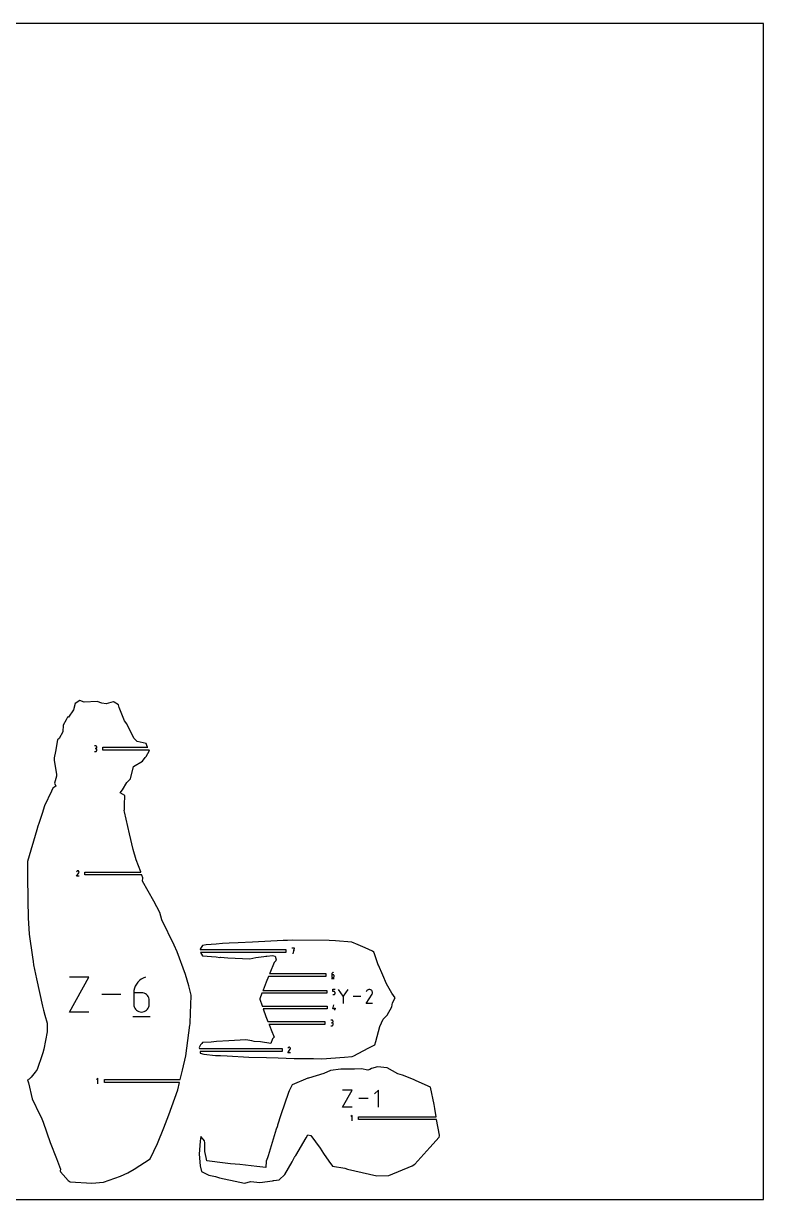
# Model space of a CAD drawing. Extents: x 0 to 560, y 0 to 480.
# Drawn here: x 258.1 to 560, y 0 to 480 of the extents above; entities that cross this region are included whole.
import ezdxf

# ---------------------------------------------------------------- set-up
doc = ezdxf.new("R2010")
doc.units = 0

msp = doc.modelspace()

# ---------------------------------------------------------------- linework, layer by layer
at = {"layer": 'annotation', "color": 1}
for p, q in [((287.513591, 185.12218), (287.016172, 185.12218)), ((287.016172, 182.884849), (287.513591, 182.884849)), ((287.513591, 184.127343), (287.264531, 184.127343)), ((287.264531, 184.127343), (287.513591, 184.127343)), ((287.603053, 185.11415), (287.513591, 185.12218)), ((287.513591, 184.127343), (287.603053, 184.135374)), ((287.603053, 184.119313), (287.513591, 184.127343)), ((287.513591, 184.127343), (287.513591, 184.127343)), ((287.513591, 182.884849), (287.603053, 182.892874)), ((287.513591, 182.884849), (287.513591, 182.884849)), ((287.687234, 185.091009), (287.603053, 185.11415)), ((287.603053, 184.135374), (287.687234, 184.158529)), ((287.687234, 184.096172), (287.603053, 184.119313)), ((287.603053, 182.892874), (287.687234, 182.916004)), ((287.764733, 185.05418), (287.687234, 185.091009)), ((287.687234, 184.158529), (287.764733, 184.195394)), ((287.764733, 184.059343), (287.687234, 184.096172)), ((287.687234, 182.916004), (287.764733, 182.952818)), ((287.83415, 185.005087), (287.764733, 185.05418)), ((287.764733, 184.195394), (287.83415, 184.244559)), ((287.83415, 184.010249), (287.764733, 184.059343)), ((287.764733, 182.952818), (287.83415, 183.001896)), ((287.894086, 184.945152), (287.83415, 185.005087)), ((287.83415, 184.244559), (287.894086, 184.304612)), ((287.894086, 183.950314), (287.83415, 184.010249)), ((287.83415, 183.001896), (287.894086, 183.06182)), ((287.94314, 184.875799), (287.894086, 184.945152)), ((287.894086, 184.304612), (287.94314, 184.37414)), ((287.94314, 183.880961), (287.894086, 183.950314)), ((287.894086, 183.06182), (287.94314, 183.131168)), ((287.979912, 184.798451), (287.94314, 184.875799)), ((287.94314, 184.37414), (287.979912, 184.451733)), ((287.979912, 183.803614), (287.94314, 183.880961)), ((287.94314, 183.131168), (287.979912, 183.208522)), ((288.003002, 184.714532), (287.979912, 184.798451)), ((287.979912, 184.451733), (288.003002, 184.535978)), ((288.003002, 183.719694), (287.979912, 183.803614)), ((287.979912, 183.208522), (288.003002, 183.292461)), ((288.01101, 184.625464), (288.003002, 184.714532)), ((288.003002, 184.535978), (288.01101, 184.625464)), ((288.01101, 183.630626), (288.003002, 183.719694)), ((288.003002, 183.292461), (288.01101, 183.381566)), ((288.01101, 184.625464), (288.01101, 184.625464)), ((288.01101, 183.381566), (288.01101, 183.630626)), ((288.01101, 183.630626), (288.01101, 183.630626)), ((279.706718, 131.912701), (280.625981, 133.392596)), ((280.701556, 131.912701), (279.706718, 131.912701)), ((279.773443, 133.903641), (279.708123, 133.778338)), ((279.82528, 133.977147), (279.773443, 133.903641)), ((279.887473, 134.038507), (279.82528, 133.977147)), ((279.95813, 134.08723), (279.887473, 134.038507)), ((280.03536, 134.122825), (279.95813, 134.08723)), ((280.117271, 134.144801), (280.03536, 134.122825)), ((280.201973, 134.152665), (280.117271, 134.144801)), ((280.287572, 134.145927), (280.201973, 134.152665)), ((280.372178, 134.124095), (280.287572, 134.145927)), ((280.4539, 134.086679), (280.372178, 134.124095)), ((280.526991, 134.034777), (280.4539, 134.086679)), ((280.4539, 134.086679), (280.4539, 134.086679)), ((280.588103, 133.972495), (280.526991, 134.034777)), ((280.636693, 133.901742), (280.588103, 133.972495)), ((280.625981, 133.392596), (280.62708, 133.393956)), ((280.625981, 133.392596), (280.625981, 133.392596)), ((280.62708, 133.393956), (280.628133, 133.395327)), ((280.628133, 133.395327), (280.629149, 133.396722)), ((280.629149, 133.396722), (280.630134, 133.398151)), ((280.630134, 133.398151), (280.631094, 133.399627)), ((280.631094, 133.399627), (280.632037, 133.40116)), ((280.632037, 133.40116), (280.632969, 133.402762)), ((280.632969, 133.402762), (280.633898, 133.404446)), ((280.633898, 133.404446), (280.63483, 133.406222)), ((280.63483, 133.406222), (280.672787, 133.487717)), ((280.63483, 133.406222), (280.63483, 133.406222)), ((280.672217, 133.824426), (280.636693, 133.901742)), ((280.694132, 133.742457), (280.672217, 133.824426)), ((280.672787, 133.487717), (280.69496, 133.572194)), ((280.701894, 133.657744), (280.694132, 133.742457)), ((280.69496, 133.572194), (280.701894, 133.657744)), ((368.579442, 102.564038), (367.58334, 102.564038)), ((368.081461, 100.324038), (368.579442, 102.564038)), ((368.579442, 101.566532), (368.081461, 101.566532)), ((383.823121, 91.902377), (383.812107, 91.75097)), ((383.812107, 91.75097), (383.812107, 91.006458)), ((384.309526, 91.75097), (383.812107, 91.75097)), ((383.855269, 92.047848), (383.823121, 91.902377)), ((383.907208, 92.185582), (383.855269, 92.047848)), ((383.977596, 92.313773), (383.907208, 92.185582)), ((384.065091, 92.430619), (383.977596, 92.313773)), ((384.168349, 92.534316), (384.065091, 92.430619)), ((384.28603, 92.623061), (384.168349, 92.534316)), ((384.416791, 92.695049), (384.28603, 92.623061)), ((384.398988, 91.742987), (384.309526, 91.75097)), ((384.483168, 91.719961), (384.398988, 91.742987)), ((384.559289, 92.748477), (384.416791, 92.695049)), ((384.560668, 91.683283), (384.483168, 91.719961)), ((384.559289, 92.748477), (384.559289, 92.748477)), ((384.630085, 91.63434), (384.560668, 91.683283)), ((384.690021, 91.57452), (384.630085, 91.63434)), ((384.739075, 91.505214), (384.690021, 91.57452)), ((384.775847, 91.427808), (384.739075, 91.505214)), ((384.798937, 91.343692), (384.775847, 91.427808)), ((384.806945, 91.254254), (384.798937, 91.343692)), ((384.806945, 91.006458), (384.806945, 91.254254)), ((384.806945, 91.254254), (384.806945, 91.254254)), ((276.791908, 76.517785), (284.667447, 90.701583)), ((284.667447, 90.701583), (276.791908, 90.701583)), ((303.662939, 87.1373), (303.334058, 86.265165)), ((304.108639, 87.949016), (303.662939, 87.1373)), ((304.662659, 88.688892), (304.108639, 87.949016)), ((305.3165, 89.345507), (304.662659, 88.688892)), ((306.061661, 89.907441), (305.3165, 89.345507)), ((306.889644, 90.363273), (306.061661, 89.907441)), ((307.791949, 90.701583), (306.889644, 90.363273)), ((307.791949, 90.701583), (307.791949, 90.701583)), ((383.749807, 90.228477), (384.869807, 90.228477)), ((383.812107, 91.006458), (383.812107, 91.006458)), ((383.812107, 91.006458), (383.820138, 90.916976)), ((383.820138, 90.916976), (383.843286, 90.832744)), ((383.843286, 90.832744), (383.880133, 90.75517)), ((383.880133, 90.75517), (383.929262, 90.685664)), ((383.929262, 90.685664), (383.989256, 90.625635)), ((383.989256, 90.625635), (384.058696, 90.576492)), ((384.058696, 90.576492), (384.136167, 90.539646)), ((384.136167, 90.539646), (384.220249, 90.516504)), ((384.220249, 90.516504), (384.309526, 90.508477)), ((384.309526, 90.508477), (384.398988, 90.516504)), ((384.309526, 90.508477), (384.309526, 90.508477)), ((384.398988, 90.516504), (384.483168, 90.539646)), ((384.483168, 90.539646), (384.560668, 90.576492)), ((384.560668, 90.576492), (384.630085, 90.625635)), ((384.630085, 90.625635), (384.690021, 90.685664)), ((384.690021, 90.685664), (384.739075, 90.75517)), ((384.739075, 90.75517), (384.775847, 90.832744)), ((384.775847, 90.832744), (384.798937, 90.916976)), ((384.798937, 90.916976), (384.806945, 91.006458)), ((297.743164, 83.609684), (289.987706, 83.609684)), ((303.130497, 85.344031), (303.060755, 84.385319)), ((303.060755, 84.385319), (303.060755, 79.671025)), ((306.210437, 84.385319), (303.060755, 84.385319)), ((303.334058, 86.265165), (303.130497, 85.344031)), ((306.776915, 84.334765), (306.210437, 84.385319)), ((307.309951, 84.188967), (306.776915, 84.334765)), ((307.800679, 83.956717), (307.309951, 84.188967)), ((308.240235, 83.646806), (307.800679, 83.956717)), ((308.619751, 83.268027), (308.240235, 83.646806)), ((308.930364, 82.829173), (308.619751, 83.268027)), ((309.163206, 82.339037), (308.930364, 82.829173)), ((309.309413, 81.806409), (309.163206, 82.339037)), ((309.360119, 81.240084), (309.309413, 81.806409)), ((384.215678, 84.869504), (384.215678, 85.86701)), ((384.215678, 85.86701), (385.210516, 85.86701)), ((384.713097, 84.869504), (384.215678, 84.869504)), ((384.215678, 83.62701), (384.713097, 83.62701)), ((384.802411, 84.86152), (384.713097, 84.869504)), ((384.713097, 83.62701), (384.802374, 83.635038)), ((384.713097, 83.62701), (384.713097, 83.62701)), ((384.802374, 83.635038), (384.886456, 83.658179)), ((384.886513, 84.838495), (384.802411, 84.86152)), ((384.886456, 83.658179), (384.963926, 83.695026)), ((384.963989, 84.801816), (384.886513, 84.838495)), ((384.963926, 83.695026), (385.033367, 83.744169)), ((385.033425, 84.752873), (384.963989, 84.801816)), ((385.033367, 83.744169), (385.09336, 83.804198)), ((385.093407, 84.693054), (385.033425, 84.752873)), ((385.09336, 83.804198), (385.14249, 83.873704)), ((385.142521, 84.623747), (385.093407, 84.693054)), ((385.14249, 83.873704), (385.179337, 83.951278)), ((385.179353, 84.546341), (385.142521, 84.623747)), ((385.179337, 83.951278), (385.202485, 84.03551)), ((385.202489, 84.462225), (385.179353, 84.546341)), ((385.202485, 84.03551), (385.210516, 84.124991)), ((385.210516, 84.372787), (385.202489, 84.462225)), ((385.210516, 84.124991), (385.210516, 84.372787)), ((385.210516, 84.372787), (385.210516, 84.372787)), ((388.488608, 82.931466), (386.564917, 85.713385)), ((390.411937, 85.713385), (388.488608, 82.931466)), ((388.488608, 83.155336), (388.488608, 79.94593)), ((395.728669, 82.829657), (392.57532, 82.829657)), ((397.891222, 79.946064), (400.257951, 83.756194)), ((398.063012, 85.071927), (397.894838, 84.749323)), ((398.196471, 85.261175), (398.063012, 85.071927)), ((398.356593, 85.419152), (398.196471, 85.261175)), ((398.538506, 85.544595), (398.356593, 85.419152)), ((398.737342, 85.636238), (398.538506, 85.544595)), ((398.948231, 85.692816), (398.737342, 85.636238)), ((399.166302, 85.713064), (398.948231, 85.692816)), ((399.386685, 85.695716), (399.166302, 85.713064)), ((399.604512, 85.639509), (399.386685, 85.695716)), ((399.814912, 85.543175), (399.604512, 85.639509)), ((400.003093, 85.409549), (399.814912, 85.543175)), ((399.814912, 85.543175), (399.814912, 85.543175)), ((400.160432, 85.249199), (400.003093, 85.409549)), ((400.285531, 85.067038), (400.160432, 85.249199)), ((400.257951, 83.756194), (400.26078, 83.759695)), ((400.257951, 83.756194), (400.257951, 83.756194)), ((400.26078, 83.759695), (400.263493, 83.763226)), ((400.263493, 83.763226), (400.266108, 83.766816)), ((400.266108, 83.766816), (400.268643, 83.770495)), ((400.268643, 83.770495), (400.271115, 83.774294)), ((400.271115, 83.774294), (400.273543, 83.778242)), ((400.273543, 83.778242), (400.275943, 83.782368)), ((400.275943, 83.782368), (400.278335, 83.786702)), ((400.278335, 83.786702), (400.280736, 83.791275)), ((400.280736, 83.791275), (400.378457, 84.001092)), ((400.280736, 83.791275), (400.280736, 83.791275)), ((400.376991, 84.867982), (400.285531, 85.067038)), ((400.433412, 84.656945), (400.376991, 84.867982)), ((400.378457, 84.001092), (400.435545, 84.218585)), ((400.453397, 84.438841), (400.433412, 84.656945)), ((400.435545, 84.218585), (400.453397, 84.438841)), ((303.060755, 79.671025), (303.060755, 79.671025)), ((303.060755, 79.671025), (303.111607, 79.104425)), ((303.111607, 79.104425), (303.25818, 78.571062)), ((303.25818, 78.571062), (303.491498, 78.07986)), ((303.491498, 78.07986), (303.802586, 77.639743)), ((303.802586, 77.639743), (304.182469, 77.259636)), ((304.182469, 77.259636), (304.622171, 76.948462)), ((304.622171, 76.948462), (305.112716, 76.715146)), ((307.309951, 76.715146), (307.800679, 76.948462)), ((307.800679, 76.948462), (308.240235, 77.259636)), ((308.240235, 77.259636), (308.619751, 77.639743)), ((308.619751, 77.639743), (308.930364, 78.07986)), ((308.930364, 78.07986), (309.163206, 78.571062)), ((309.163206, 78.571062), (309.309413, 79.104425)), ((309.309413, 79.104425), (309.360119, 79.671025)), ((309.360119, 79.671025), (309.360119, 81.240084)), ((309.360119, 81.240084), (309.360119, 81.240084)), ((384.206107, 77.761085), (384.702823, 79.503105)), ((385.449864, 77.761085), (384.206107, 77.761085)), ((385.077046, 77.263105), (385.077046, 78.257942)), ((400.452526, 79.946064), (397.891222, 79.946064)), ((284.667447, 76.517785), (276.791908, 76.517785)), ((302.666266, 74.74481), (309.758165, 74.74481)), ((305.112716, 76.715146), (305.64513, 76.568612)), ((305.64513, 76.568612), (306.210437, 76.517785)), ((306.210437, 76.517785), (306.776915, 76.568612)), ((306.210437, 76.517785), (306.210437, 76.517785)), ((306.776915, 76.568612), (307.309951, 76.715146)), ((383.910372, 73.16583), (383.412953, 73.16583)), ((383.910372, 72.170993), (383.661311, 72.170993)), ((383.661311, 72.170993), (383.910372, 72.170993)), ((383.999834, 73.1578), (383.910372, 73.16583)), ((383.910372, 72.170993), (383.999834, 72.179025)), ((383.999834, 72.162963), (383.910372, 72.170993)), ((383.910372, 72.170993), (383.910372, 72.170993)), ((384.084014, 73.134659), (383.999834, 73.1578)), ((383.999834, 72.179025), (384.084014, 72.202179)), ((384.084014, 72.139822), (383.999834, 72.162963)), ((384.161513, 73.09783), (384.084014, 73.134659)), ((384.084014, 72.202179), (384.161513, 72.239045)), ((384.161513, 72.102993), (384.084014, 72.139822)), ((384.230931, 73.048737), (384.161513, 73.09783)), ((384.161513, 72.239045), (384.230931, 72.288209)), ((384.230931, 72.053899), (384.161513, 72.102993)), ((384.290867, 72.988802), (384.230931, 73.048737)), ((384.230931, 72.288209), (384.290867, 72.348262)), ((384.290867, 71.993964), (384.230931, 72.053899)), ((384.339921, 72.919449), (384.290867, 72.988802)), ((384.290867, 72.348262), (384.339921, 72.41779)), ((384.376693, 72.842101), (384.339921, 72.919449)), ((384.339921, 72.41779), (384.376693, 72.495383)), ((384.399783, 72.758182), (384.376693, 72.842101)), ((384.376693, 72.495383), (384.399783, 72.579628)), ((384.407791, 72.669114), (384.399783, 72.758182)), ((384.399783, 72.579628), (384.407791, 72.669114)), ((384.407791, 72.669114), (384.407791, 72.669114)), ((383.412953, 70.928499), (383.910372, 70.928499)), ((383.910372, 70.928499), (383.999834, 70.936525)), ((383.910372, 70.928499), (383.910372, 70.928499)), ((383.999834, 70.936525), (384.084014, 70.959654)), ((384.084014, 70.959654), (384.161513, 70.996468)), ((384.161513, 70.996468), (384.230931, 71.045546)), ((384.230931, 71.045546), (384.290867, 71.10547)), ((384.339921, 71.924612), (384.290867, 71.993964)), ((384.290867, 71.10547), (384.339921, 71.174818)), ((384.376693, 71.847264), (384.339921, 71.924612)), ((384.339921, 71.174818), (384.376693, 71.252172)), ((384.399783, 71.763344), (384.376693, 71.847264)), ((384.376693, 71.252172), (384.399783, 71.336111)), ((384.407791, 71.674276), (384.399783, 71.763344)), ((384.399783, 71.336111), (384.407791, 71.425216)), ((384.407791, 71.425216), (384.407791, 71.674276)), ((384.407791, 71.674276), (384.407791, 71.674276)), ((365.965851, 59.8763), (366.885114, 61.356195)), ((366.960689, 59.8763), (365.965851, 59.8763)), ((366.032576, 61.867239), (365.967256, 61.741936)), ((366.084414, 61.940745), (366.032576, 61.867239)), ((366.146606, 62.002105), (366.084414, 61.940745)), ((366.217264, 62.050829), (366.146606, 62.002105)), ((366.294493, 62.086424), (366.217264, 62.050829)), ((366.376405, 62.108399), (366.294493, 62.086424)), ((366.461106, 62.116263), (366.376405, 62.108399)), ((366.546705, 62.109526), (366.461106, 62.116263)), ((366.631311, 62.087694), (366.546705, 62.109526)), ((366.713033, 62.050277), (366.631311, 62.087694)), ((366.786124, 61.998375), (366.713033, 62.050277)), ((366.713033, 62.050277), (366.713033, 62.050277)), ((366.847236, 61.936093), (366.786124, 61.998375)), ((366.895826, 61.86534), (366.847236, 61.936093)), ((366.885114, 61.356195), (366.886213, 61.357554)), ((366.885114, 61.356195), (366.885114, 61.356195)), ((366.886213, 61.357554), (366.887267, 61.358926)), ((366.887267, 61.358926), (366.888282, 61.36032)), ((366.888282, 61.36032), (366.889267, 61.36175)), ((366.889267, 61.36175), (366.890227, 61.363225)), ((366.890227, 61.363225), (366.89117, 61.364758)), ((366.89117, 61.364758), (366.892102, 61.366361)), ((366.892102, 61.366361), (366.893031, 61.368044)), ((366.893031, 61.368044), (366.893964, 61.369821)), ((366.893964, 61.369821), (366.93192, 61.451316)), ((366.893964, 61.369821), (366.893964, 61.369821)), ((366.93135, 61.788025), (366.895826, 61.86534)), ((366.953265, 61.706056), (366.93135, 61.788025)), ((366.93192, 61.451316), (366.954093, 61.535792)), ((366.961027, 61.621342), (366.953265, 61.706056)), ((366.954093, 61.535792), (366.961027, 61.621342)), ((288.36881, 49.486909), (287.870829, 48.988788)), ((288.36881, 47.246909), (288.36881, 49.486909)), ((388.259075, 37.620903), (392.180537, 44.683433)), ((392.180537, 44.683433), (388.259075, 44.683433)), ((402.909417, 44.683433), (401.339327, 43.112899)), ((402.909417, 37.620903), (402.909417, 44.683433)), ((398.691321, 41.152168), (394.82965, 41.152168)), ((392.180537, 37.620903), (388.259075, 37.620903)), ((392.100169, 34.321859), (391.602188, 33.823737)), ((392.100169, 32.081859), (392.100169, 34.321859))]:
    msp.add_line(p, q, dxfattribs=at)
at = {"layer": 'boundary', "color": 5}
for p, q in [((279.122697, 202.437566), (278.435891, 199.877638)), ((280.970733, 203.645006), (279.122697, 202.437566)), ((282.833818, 202.947161), (280.970733, 203.645006)), ((288.108281, 203.207604), (282.833818, 202.947161)), ((290.073141, 202.606904), (288.108281, 203.207604)), ((291.743924, 202.297075), (290.073141, 202.606904)), ((294.592514, 203.153589), (291.743924, 202.297075)), ((294.805447, 203.116226), (294.592514, 203.153589)), ((295.089815, 202.963221), (294.805447, 203.116226)), ((296.861309, 201.877839), (295.089815, 202.963221)), ((297.10038, 200.847677), (296.861309, 201.877839)), ((275.96421, 196.899182), (275.416806, 195.783752)), ((276.373852, 196.859565), (275.96421, 196.899182)), ((278.435891, 199.877638), (276.373852, 196.859565)), ((299.237564, 195.380266), (297.10038, 200.847677)), ((274.285015, 193.538022), (274.105805, 190.923964)), ((275.416806, 195.783752), (274.285015, 193.538022)), ((300.264574, 194.152409), (299.237564, 195.380266)), ((303.110979, 188.342804), (300.264574, 194.152409)), ((271.912122, 187.585408), (271.120123, 182.818389)), ((272.620141, 188.15321), (271.912122, 187.585408)), ((274.105805, 190.923964), (272.620141, 188.15321)), ((304.476699, 186.985582), (303.110979, 188.342804)), ((271.120123, 182.818389), (270.600832, 180.217964)), ((290.440872, 183.431779), (290.440872, 184.577779)), ((290.440872, 184.577779), (308.725709, 184.577779)), ((309.326007, 183.431779), (290.440872, 183.431779)), ((308.122401, 186.144412), (304.476699, 186.985582)), ((308.043899, 180.783922), (309.431613, 183.230171)), ((308.327758, 185.337488), (308.122401, 186.144412)), ((308.689041, 184.647779), (308.327758, 185.337488)), ((308.725709, 184.577779), (308.689041, 184.647779)), ((309.362674, 183.361779), (309.326007, 183.431779)), ((309.431613, 183.230171), (309.362674, 183.361779)), ((270.600832, 180.217964), (270.552033, 179.163049)), ((270.552033, 179.163049), (271.469294, 173.647654)), ((302.948695, 176.755167), (306.599891, 178.96346)), ((306.599891, 178.96346), (307.716766, 180.369797)), ((307.716766, 180.369797), (308.043899, 180.783922)), ((271.552897, 172.805589), (270.669593, 169.972741)), ((271.469294, 173.647654), (271.552897, 172.805589)), ((301.669592, 171.751124), (302.948695, 176.755167)), ((271.200779, 168.72058), (270.083658, 167.821943)), ((270.669593, 169.972741), (271.200779, 168.72058)), ((298.499417, 167.196211), (300.205379, 170.209687)), ((300.205379, 170.209687), (301.669592, 171.751124)), ((269.537279, 166.669705), (266.672975, 160.611309)), ((270.083658, 167.821943), (269.537279, 166.669705)), ((297.44131, 165.984835), (298.499417, 167.196211)), ((299.390882, 164.906271), (297.44131, 165.984835)), ((299.294749, 161.081609), (299.390882, 164.906271)), ((266.672975, 160.611309), (265.601548, 157.593566)), ((299.122705, 158.787144), (299.203982, 159.131782)), ((299.25176, 158.17931), (299.122705, 158.787144)), ((299.203982, 159.131782), (299.294749, 161.081609)), ((265.601548, 157.593566), (264.320695, 153.411525)), ((301.249197, 149.235151), (299.25176, 158.17931)), ((263.488393, 150.879575), (259.676578, 137.995209)), ((263.883738, 152.401243), (263.488393, 150.879575)), ((264.320695, 153.411525), (263.883738, 152.401243)), ((302.816824, 142.814804), (301.249197, 149.235151)), ((304.061695, 138.656267), (302.816824, 142.814804)), ((259.676578, 137.995209), (259.701163, 132.150432)), ((305.879233, 133.67572), (304.061695, 138.656267)), ((259.701163, 132.150432), (259.864096, 122.190621)), ((283.131418, 132.45972), (283.131418, 133.60572)), ((283.131418, 133.60572), (305.904778, 133.60572)), ((306.313794, 132.45972), (283.131418, 132.45972)), ((305.904778, 133.60572), (305.879233, 133.67572)), ((306.338517, 132.38972), (306.313794, 132.45972)), ((306.703632, 131.355963), (306.338517, 132.38972)), ((306.6649, 129.971935), (306.703632, 131.355963)), ((311.220214, 121.813672), (306.6649, 129.971935)), ((259.864096, 122.190621), (259.990144, 114.982594)), ((313.613906, 117.177427), (311.220214, 121.813672)), ((314.478741, 114.137009), (313.613906, 117.177427)), ((259.990144, 114.982594), (260.351052, 108.245933)), ((319.52465, 103.789076), (314.478741, 114.137009)), ((260.351052, 108.245933), (261.692652, 98.891125)), ((363.968993, 105.737072), (351.4546, 104.994849)), ((365.088333, 105.73427), (363.968993, 105.737072)), ((365.819435, 105.735393), (365.088333, 105.73427)), ((367.751413, 105.801738), (365.819435, 105.735393)), ((382.759547, 105.683399), (367.751413, 105.801738)), ((385.301357, 105.590127), (382.759547, 105.683399)), ((320.703564, 101.118772), (319.52465, 103.789076)), ((324.133652, 91.894364), (320.703564, 101.118772)), ((330.111921, 102.087038), (330.090386, 102.017038)), ((330.090386, 102.017038), (365.154742, 102.017038)), ((330.118701, 102.109077), (330.111921, 102.087038)), ((330.277467, 102.395005), (330.118701, 102.109077)), ((365.154742, 100.871038), (330.267981, 100.871038)), ((330.267981, 100.871038), (330.271048, 100.847239)), ((330.271048, 100.847239), (331.022477, 99.471056)), ((331.107033, 103.629641), (330.277467, 102.395005)), ((332.596162, 103.915356), (331.107033, 103.629641)), ((336.71626, 104.24594), (332.596162, 103.915356)), ((339.226825, 104.476531), (336.71626, 104.24594)), ((342.00479, 104.597479), (339.226825, 104.476531)), ((345.611657, 104.747293), (342.00479, 104.597479)), ((351.4546, 104.994849), (345.611657, 104.747293)), ((365.154742, 102.017038), (365.154742, 100.871038)), ((392.035314, 105.001443), (385.301357, 105.590127)), ((394.599459, 103.956804), (392.035314, 105.001443)), ((397.519446, 102.697379), (394.599459, 103.956804)), ((400.492349, 101.319635), (397.519446, 102.697379)), ((401.05897, 100.971284), (400.492349, 101.319635)), ((401.310835, 100.261864), (401.05897, 100.971284)), ((261.692652, 98.891125), (261.95711, 97.097286)), ((261.95711, 97.097286), (262.183758, 95.736034)), ((331.022477, 99.471056), (336.62881, 98.991636)), ((336.62881, 98.991636), (338.125175, 98.833957)), ((338.125175, 98.833957), (338.502, 98.855593)), ((338.502, 98.855593), (341.409116, 98.690798)), ((341.409116, 98.690798), (350.409885, 98.290292)), ((350.409885, 98.290292), (352.892452, 98.789133)), ((352.892452, 98.789133), (356.138679, 99.220196)), ((356.138679, 99.220196), (356.868424, 99.305977)), ((356.868424, 99.305977), (357.392504, 99.378393)), ((357.392504, 99.378393), (359.601984, 99.640107)), ((360.285782, 96.715139), (358.526207, 92.440162)), ((359.601984, 99.640107), (360.781011, 99.279537)), ((360.972935, 97.379333), (360.285782, 96.715139)), ((360.781011, 99.279537), (361.095881, 97.835584)), ((361.095881, 97.835584), (360.972935, 97.379333)), ((402.768856, 95.821345), (401.310835, 100.261864)), ((262.183758, 95.736034), (263.409171, 90.112321)), ((325.517869, 87.188099), (324.133652, 91.894364)), ((358.459005, 92.271477), (358.431118, 92.201477)), ((358.431118, 92.201477), (381.382807, 92.201477)), ((358.526207, 92.440162), (358.459005, 92.271477)), ((381.382807, 92.201477), (381.382807, 91.055477)), ((402.810954, 95.663654), (402.768856, 95.821345)), ((402.818117, 95.647331), (402.810954, 95.663654)), ((402.855575, 95.58558), (402.818117, 95.647331)), ((404.653366, 91.54633), (402.855575, 95.58558)), ((406.14403, 87.954877), (404.653366, 91.54633)), ((263.409171, 90.112321), (265.752898, 78.927777)), ((326.447244, 83.433946), (325.517869, 87.188099)), ((357.013663, 88.64351), (355.787451, 85.39001)), ((357.974564, 91.055477), (357.013663, 88.64351)), ((381.382807, 91.055477), (357.974564, 91.055477)), ((408.294269, 84.155116), (406.14403, 87.954877)), ((326.242892, 76.064016), (326.510243, 83.099602)), ((326.510243, 83.099602), (326.447244, 83.433946)), ((354.464502, 81.833612), (354.451555, 81.804024)), ((354.451555, 81.804024), (354.473345, 81.697325)), ((354.485746, 81.936207), (354.464502, 81.833612)), ((354.473345, 81.697325), (355.419503, 79.026105)), ((355.329152, 84.17401), (354.485746, 81.936207)), ((381.786378, 84.17401), (355.329152, 84.17401)), ((355.787451, 85.39001), (355.761069, 85.32001)), ((355.761069, 85.32001), (381.786378, 85.320011)), ((381.786378, 85.320011), (381.786378, 84.17401)), ((409.775762, 82.332898), (408.294269, 84.155116)), ((408.609456, 80.209605), (409.775762, 82.332898)), ((265.752898, 78.927777), (266.242136, 77.265794)), ((266.242136, 77.265794), (266.820093, 75.233468)), ((355.419503, 79.026105), (355.444297, 78.956105)), ((355.444297, 78.956105), (381.901267, 78.956105)), ((381.901267, 77.810105), (355.850215, 77.810105)), ((355.850215, 77.810105), (356.933757, 74.751017)), ((381.901267, 78.956105), (381.901267, 77.810105)), ((406.380679, 75.171065), (408.362239, 78.618519)), ((408.362239, 78.618519), (408.609456, 80.209605)), ((266.820093, 75.233468), (267.68504, 72.004518)), ((267.68504, 72.004518), (267.648209, 68.497271)), ((326.016586, 71.948175), (326.242892, 76.064016)), ((356.933757, 74.751017), (357.736727, 72.691429)), ((357.736727, 72.691429), (357.764017, 72.621429)), ((357.764017, 72.621429), (380.983653, 72.621429)), ((380.983653, 72.621429), (380.983653, 71.475429)), ((403.385451, 70.565744), (404.812923, 73.554693)), ((404.812923, 73.554693), (406.380679, 75.171065)), ((267.648209, 68.497271), (266.303353, 61.345633)), ((324.356218, 58.672367), (325.977823, 71.112236)), ((325.977823, 71.112236), (326.006488, 71.693827)), ((326.006488, 71.693827), (326.016586, 71.948175)), ((380.983653, 71.475429), (358.210807, 71.475429)), ((358.210807, 71.475429), (358.238098, 71.405429)), ((358.238098, 71.405429), (359.056122, 69.307226)), ((359.056122, 69.307226), (360.296979, 66.231271)), ((401.844154, 64.442198), (403.385451, 70.565744)), ((330.239187, 63.132625), (329.685243, 62.037477)), ((330.781855, 63.604164), (330.239187, 63.132625)), ((331.120891, 64.012792), (330.781855, 63.604164)), ((334.66355, 64.218281), (331.120891, 64.012792)), ((336.755706, 64.421083), (334.66355, 64.218281)), ((341.855427, 64.804375), (336.755706, 64.421083)), ((348.708475, 65.149579), (341.855427, 64.804375)), ((351.23613, 64.777816), (348.708475, 65.149579)), ((352.126091, 64.468997), (351.23613, 64.777816)), ((354.824283, 64.336979), (352.126091, 64.468997)), ((358.933434, 63.700292), (354.824283, 64.336979)), ((359.655303, 65.533581), (358.933434, 63.700292)), ((360.296979, 66.231271), (359.655303, 65.533581)), ((398.655551, 61.764083), (401.368184, 63.123333)), ((401.368184, 63.123333), (401.844154, 64.442198)), ((265.630012, 59.054007), (263.617822, 53.022408)), ((265.929962, 59.889832), (265.630012, 59.054007)), ((266.303353, 61.345633), (265.929962, 59.889832)), ((322.978064, 52.725171), (324.356218, 58.672367)), ((329.685243, 62.037477), (329.848823, 61.639318)), ((329.848823, 61.639318), (329.877582, 61.569318)), ((329.877582, 61.569318), (363.536551, 61.569318)), ((330.152709, 60.353318), (330.091163, 59.690783)), ((330.091163, 59.690783), (331.628349, 59.282821)), ((330.159211, 60.423318), (330.152709, 60.353318)), ((363.536551, 60.423318), (330.159211, 60.423318)), ((331.628349, 59.282821), (336.382574, 58.790138)), ((336.382574, 58.790138), (337.672837, 58.811927)), ((337.672837, 58.811927), (338.436019, 58.778908)), ((338.436019, 58.778908), (341.111378, 58.574716)), ((341.111378, 58.574716), (349.97766, 58.133072)), ((349.97766, 58.133072), (357.160027, 57.922678)), ((357.160027, 57.922678), (362.030341, 57.791111)), ((362.030341, 57.791111), (368.537403, 57.561127)), ((363.536551, 61.569318), (363.536551, 60.423318)), ((379.722452, 57.354498), (389.069118, 58.03509)), ((389.069118, 58.03509), (392.127719, 58.398767)), ((392.127719, 58.398767), (392.831496, 58.648311)), ((392.831496, 58.648311), (398.655551, 61.764083)), ((263.617822, 53.022408), (262.832757, 51.978071)), ((368.537403, 57.561127), (376.36385, 57.574081)), ((376.36385, 57.574081), (379.722452, 57.354498)), ((387.507078, 53.229119), (383.344911, 52.674524)), ((393.059512, 53.153038), (387.507078, 53.229119)), ((395.93481, 53.273432), (393.059512, 53.153038)), ((398.563847, 52.770917), (395.93481, 53.273432)), ((399.377133, 53.099456), (398.563847, 52.770917)), ((400.021816, 53.519298), (399.377133, 53.099456)), ((402.443443, 54.179498), (400.021816, 53.519298)), ((406.488085, 53.680123), (402.443443, 54.179498)), ((410.765556, 51.275215), (406.488085, 53.680123)), ((260.401364, 49.155464), (259.645341, 48.803134)), ((259.645341, 48.803134), (260.114046, 47.602698)), ((261.228155, 49.978798), (260.401364, 49.155464)), ((262.832757, 51.978071), (261.228155, 49.978798)), ((291.04703, 47.793909), (291.04703, 48.939909)), ((291.04703, 48.939909), (322.024397, 48.939909)), ((322.024397, 48.939909), (322.978064, 52.725171)), ((374.120726, 49.476774), (367.741988, 46.817018)), ((374.330608, 49.549077), (374.120726, 49.476774)), ((380.591107, 51.474135), (374.330608, 49.549077)), ((383.344911, 52.674524), (380.591107, 51.474135)), ((412.732841, 50.80308), (410.765556, 51.275215)), ((417.244495, 48.940483), (412.732841, 50.80308)), ((418.322055, 48.488821), (417.244495, 48.940483)), ((424.080438, 45.903099), (418.322055, 48.488821)), ((260.114046, 47.602698), (261.527354, 41.040586)), ((321.735672, 47.79391), (291.04703, 47.793909)), ((317.370438, 34.493402), (320.979016, 44.790619)), ((320.979016, 44.790619), (321.718036, 47.72391)), ((321.718036, 47.72391), (321.735672, 47.79391)), ((366.135353, 43.653739), (363.114524, 34.563079)), ((366.491224, 44.398204), (366.135353, 43.653739)), ((367.741988, 46.817018), (366.491224, 44.398204)), ((425.616119, 38.750165), (424.080438, 45.903099)), ((261.527354, 41.040586), (264.744743, 34.487429)), ((425.851453, 37.087104), (425.616119, 38.750165)), ((264.744743, 34.487429), (265.228131, 33.651079)), ((265.228131, 33.651079), (266.113389, 31.534238)), ((315.36911, 29.305949), (317.370438, 34.493402)), ((363.114524, 34.563079), (361.759655, 30.395627)), ((394.778389, 32.628859), (394.778389, 33.774859)), ((394.778389, 33.774859), (426.430465, 33.774859)), ((426.430465, 33.774859), (425.851453, 37.087104)), ((266.113389, 31.534238), (268.873378, 23.212449)), ((312.698149, 22.894295), (315.36911, 29.305949)), ((361.557641, 29.712408), (361.211609, 28.762741)), ((361.677116, 30.1271), (361.557641, 29.712408)), ((361.759655, 30.395627), (361.677116, 30.1271)), ((426.630797, 32.628858), (394.778389, 32.628859)), ((427.754282, 26.201951), (426.630797, 32.628858)), ((330.362085, 25.681649), (330.171213, 23.815698)), ((331.401773, 24.621857), (330.362085, 25.681649)), ((331.932476, 23.939744), (331.401773, 24.621857)), ((361.211609, 28.762741), (357.842083, 17.806406)), ((369.148283, 17.958906), (373.395633, 25.220398)), ((373.395633, 25.220398), (374.12185, 26.367552)), ((374.12185, 26.367552), (375.344798, 26.138258)), ((375.344798, 26.138258), (379.112656, 20.947665)), ((423.904488, 21.266981), (427.609945, 25.483681)), ((427.609945, 25.483681), (427.766125, 26.044056)), ((427.766125, 26.044056), (427.754282, 26.201951)), ((268.873378, 23.212449), (271.495038, 16.788348)), ((309.674567, 16.644288), (312.698149, 22.894295)), ((330.171213, 23.815698), (329.685243, 18.461281)), ((331.979203, 23.146438), (331.932476, 23.939744)), ((332.017856, 19.548055), (331.979203, 23.146438)), ((332.584788, 17.075541), (332.017856, 19.548055)), ((379.112656, 20.947665), (380.494506, 18.745537)), ((417.713212, 14.474435), (423.904488, 21.266981)), ((271.495038, 16.788348), (273.092263, 12.400328)), ((303.249497, 12.423614), (309.674567, 16.644288)), ((329.685243, 18.461281), (330.164304, 13.685475)), ((332.822743, 15.776609), (332.584788, 17.075541)), ((340.30429, 14.826696), (332.822743, 15.776609)), ((342.44922, 14.555563), (340.30429, 14.826696)), ((346.296759, 14.238122), (342.44922, 14.555563)), ((357.086159, 15.609262), (356.895351, 13.033073)), ((357.658088, 17.020824), (357.086159, 15.609262)), ((357.842083, 17.806406), (357.658088, 17.020824)), ((364.630148, 10.245355), (367.695853, 15.406228)), ((367.695853, 15.406228), (368.237449, 16.406353)), ((368.237449, 16.406353), (368.523391, 16.982023)), ((368.523391, 16.982023), (368.664367, 17.220586)), ((368.664367, 17.220586), (368.779823, 17.41591)), ((368.779823, 17.41591), (368.818362, 17.532702)), ((368.818362, 17.532702), (369.148283, 17.958906)), ((380.494506, 18.745537), (382.656465, 15.58326)), ((382.656465, 15.58326), (384.14881, 13.553721)), ((416.621074, 13.801049), (417.713212, 14.474435)), ((273.092263, 12.400328), (272.995164, 11.728944)), ((272.995164, 11.728944), (273.167267, 11.283458)), ((273.167267, 11.283458), (274.189787, 10.001052)), ((274.189787, 10.001052), (276.301233, 7.760297)), ((297.611718, 9.527296), (299.182995, 10.161269)), ((299.182995, 10.161269), (300.615531, 10.835773)), ((300.615531, 10.835773), (303.249497, 12.423614)), ((330.164304, 13.685475), (330.735029, 11.384804)), ((330.735029, 11.384804), (333.67085, 9.985682)), ((333.67085, 9.985682), (336.381949, 9.338633)), ((353.321353, 13.484221), (346.296759, 14.238122)), ((354.504634, 13.385694), (353.321353, 13.484221)), ((356.895351, 13.033073), (354.504634, 13.385694)), ((362.430063, 7.98604), (364.630148, 10.245355)), ((384.14881, 13.553721), (389.216702, 12.721551)), ((389.216702, 12.721551), (390.226654, 12.306637)), ((390.226654, 12.306637), (402.223467, 9.600799)), ((402.223467, 9.600799), (407.124724, 9.817204)), ((407.124724, 9.817204), (416.621074, 13.801049)), ((276.301233, 7.760297), (277.126694, 7.225436)), ((277.126694, 7.225436), (285.925891, 6.6675)), ((285.925891, 6.6675), (285.951678, 6.667822)), ((285.951678, 6.667822), (285.965314, 6.667652)), ((285.965314, 6.667652), (290.662189, 7.111626)), ((290.662189, 7.111626), (297.611718, 9.527296)), ((336.381949, 9.338633), (337.998191, 8.885756)), ((337.998191, 8.885756), (346.298287, 7.114585)), ((346.298287, 7.114585), (348.165142, 6.6675)), ((348.165142, 6.6675), (350.767771, 7.330873)), ((350.767771, 7.330873), (354.51622, 6.93175)), ((354.51622, 6.93175), (359.61345, 7.661924)), ((359.61345, 7.661924), (360.014639, 7.710906)), ((360.014639, 7.710906), (360.222238, 7.743585)), ((360.222238, 7.743585), (362.430063, 7.98604))]:
    msp.add_line(p, q, dxfattribs=at)
at = {"layer": 'frame', "color": 5}
for p, q in [((560, 480), (0, 480)), ((560, 0), (560, 480)), ((0, 0), (560, 0))]:
    msp.add_line(p, q, dxfattribs=at)

doc.saveas('drawing.dxf')
